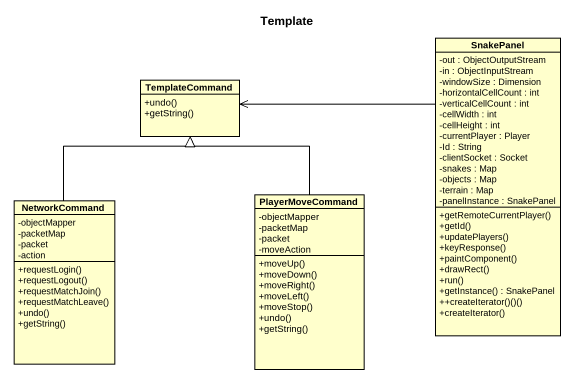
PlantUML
@startuml
title Template
hide circle
hide empty members
skinparam classAttributeIconSize 0
class SnakePanel {
  -out : ObjectOutputStream
  -in : ObjectInputStream
  -windowSize : Dimension
  -horizontalCellCount : int
  -verticalCellCount : int
  -cellWidth : int
  -cellHeight : int
  -currentPlayer : Player
  -Id : String
  -clientSocket : Socket
  -snakes : Map
  -objects : Map
  -terrain : Map
  -panelInstance : SnakePanel
  +getRemoteCurrentPlayer()
  +getId()
  +updatePlayers()
  +keyResponse()
  +paintComponent()
  +drawRect()
  +run()
  +getInstance() : SnakePanel
  ++createIterator()()()
  +createIterator()
}
class TemplateCommand {
  +undo()
  +getString()
}
class NetworkCommand {
  -objectMapper
  -packetMap
  -packet
  -action
  +requestLogin()
  +requestLogout()
  +requestMatchJoin()
  +requestMatchLeave()
  +undo()
  +getString()
}
class PlayerMoveCommand {
  -objectMapper
  -packetMap
  -packet
  -moveAction
  +moveUp()
  +moveDown()
  +moveRight()
  +moveLeft()
  +moveStop()
  +undo()
  +getString()
}
SnakePanel -left-> TemplateCommand
NetworkCommand -up-|> TemplateCommand
PlayerMoveCommand -up-|> TemplateCommand
@enduml
